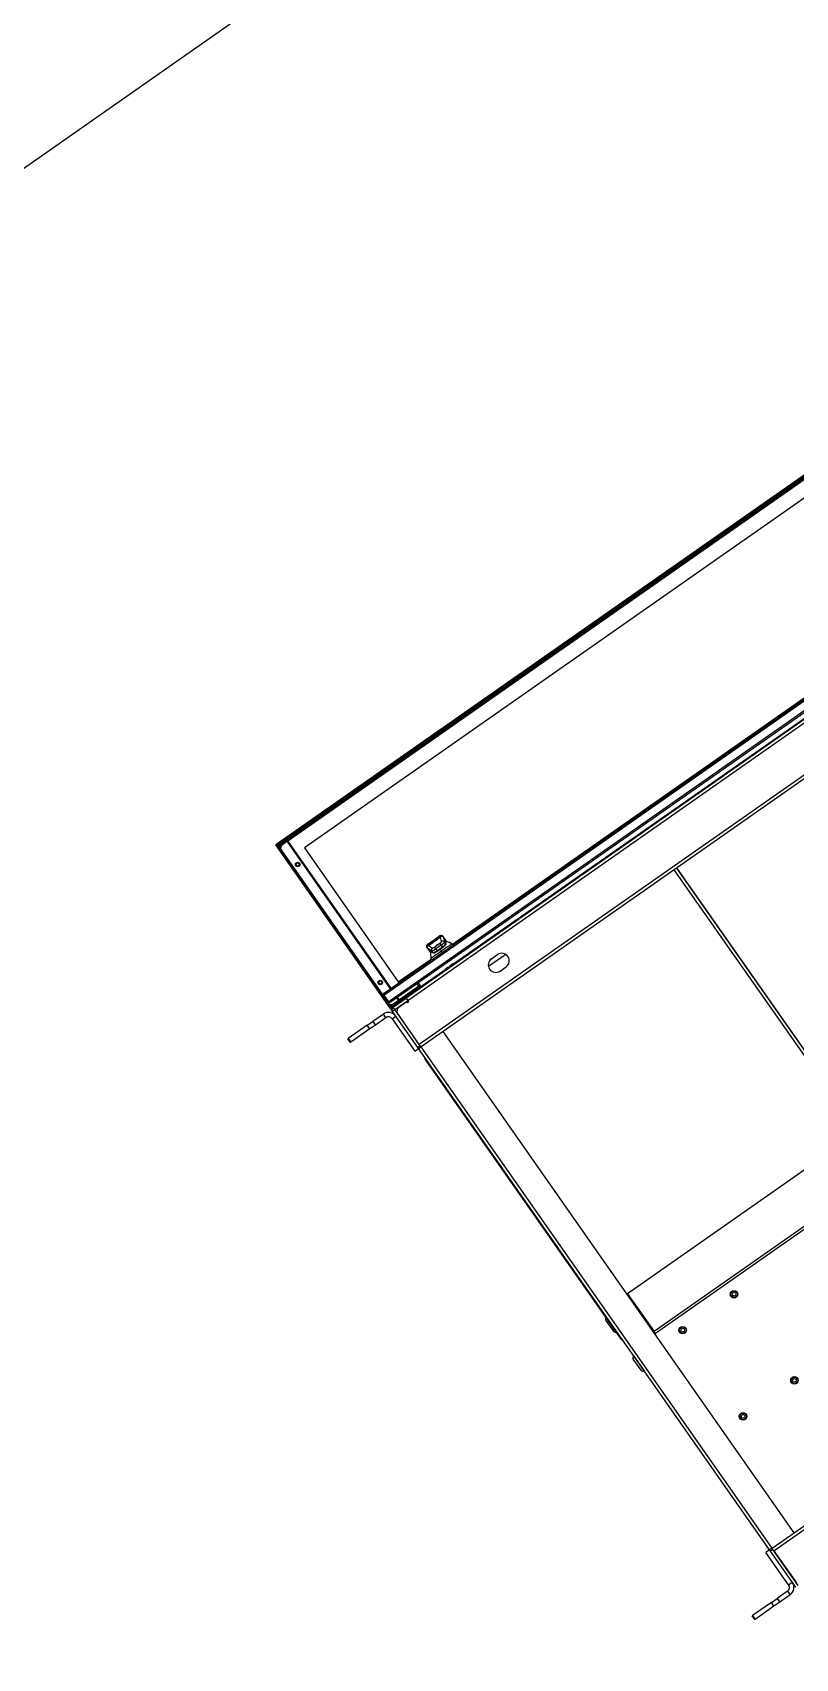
# Model space of a CAD drawing. Header units: millimetres. Extents: x 152904052 to 153933663, y 538271515 to 539240469.
# Drawn here: x 153457335 to 153458357, y 538573354 to 538575533 of the extents above; entities that cross this region are included whole.
import ezdxf

# ---------------------------------------------------------------- set-up
doc = ezdxf.new("R2010")
doc.units = ezdxf.units.MM
doc.layers.add('POWR', color=5, linetype='Continuous')

msp = doc.modelspace()

# ---------------------------------------------------------------- linework, layer by layer
at = {"layer": 'POWR', "color": 7}
for p, q in [((153459596.2, 538575472.4), (153457835, 538574239.3)), ((153459598.5, 538575469.1), (153457837.4, 538574235.9)), ((153459648.3, 538575434.6), (153457852.7, 538574177.3)), ((153458561.6, 538575075.7), (153457660.6, 538574444.8)), ((153458562.6, 538575074.4), (153457661.5, 538574443.5)), ((153458560.7, 538575071.4), (153457664.9, 538574444.2)), ((153457674.9, 538574450.7), (153458551.4, 538575064.4)), ((153457676.7, 538574450.3), (153458551.1, 538575062.6)), ((153458552.4, 538575038.5), (153457698.9, 538574440.8)), ((153457805.3, 538574243.3), (153458701.4, 538574870.9)), ((153457805.8, 538574246.2), (153458698.5, 538574871.4)), ((153458705.4, 538574860.4), (153457813.8, 538574235.9)), ((153458706.6, 538574858.8), (153457814.9, 538574234.3)), ((153457838.4, 538574243.1), (153458688.3, 538574838.2)), ((153458730.3, 538574786.8), (153457884.6, 538574194.6)), ((153458327.8, 538573498.9), (153460123.4, 538574756.2)), ((153457897.1, 538574311.8), (153458414, 538574673.7)), ((153458329.3, 538574613), (153458329.4, 538574612.9)), ((153458330.4, 538574613.7), (153458330.5, 538574613.7)), ((153458331.9, 538574614.8), (153458331.9, 538574614.7)), ((153458336.5, 538574618), (153458336.5, 538574617.9)), ((153458344.2, 538574623.4), (153458344.3, 538574623.3)), ((153458347, 538574625.4), (153458347.1, 538574625.3)), ((153458349.3, 538574627), (153458349.4, 538574626.9)), ((153458350.4, 538574627.7), (153458350.4, 538574627.6)), ((153458351.4, 538574628.5), (153458351.5, 538574628.4)), ((153458352.7, 538574629.3), (153458352.7, 538574629.2)), ((153458354.3, 538574630.4), (153458354.3, 538574630.4)), ((153458356.4, 538574631.9), (153458356.4, 538574631.8)), ((153458304.5, 538574595.6), (153458304.6, 538574595.5)), ((153458305.5, 538574596.3), (153458305.6, 538574596.2)), ((153458307.2, 538574597.5), (153458307.2, 538574597.4)), ((153458310.5, 538574599.8), (153458310.6, 538574599.7)), ((153458313.4, 538574601.8), (153458313.5, 538574601.8)), ((153458327.3, 538574611.6), (153458327.4, 538574611.5)), ((153458270.5, 538574571.8), (153458270.6, 538574571.7)), ((153458271.6, 538574572.5), (153458271.6, 538574572.5)), ((153458272.6, 538574573.3), (153458272.7, 538574573.2)), ((153458282.4, 538574580.1), (153458282.5, 538574580.1)), ((153458283.5, 538574580.9), (153458283.6, 538574580.8)), ((153458284.6, 538574581.7), (153458284.7, 538574581.6)), ((153458287.3, 538574583.5), (153458287.4, 538574583.5)), ((153458289.6, 538574585.1), (153458289.6, 538574585.1)), ((153458294.5, 538574588.6), (153458294.6, 538574588.5)), ((153458295.6, 538574589.4), (153458295.7, 538574589.3)), ((153458296.7, 538574590.1), (153458296.8, 538574590.1)), ((153458236.8, 538574548.2), (153458236.9, 538574548.1)), ((153458238.5, 538574549.4), (153458238.6, 538574549.3)), ((153458239.5, 538574550.1), (153458239.5, 538574550)), ((153458248.1, 538574556.1), (153458248.2, 538574556)), ((153458249.1, 538574556.8), (153458249.1, 538574556.7)), ((153458250.4, 538574557.7), (153458250.5, 538574557.6)), ((153458251.5, 538574558.5), (153458251.5, 538574558.4)), ((153458252.5, 538574559.2), (153458252.6, 538574559.1)), ((153458253.1, 538574559.6), (153458253.1, 538574559.5)), ((153458254.1, 538574560.3), (153458254.2, 538574560.2)), ((153458255.3, 538574561.1), (153458255.4, 538574561.1)), ((153458257, 538574562.3), (153458257.1, 538574562.3)), ((153458207.5, 538574527.7), (153458207.6, 538574527.6)), ((153458210.7, 538574529.9), (153458210.7, 538574529.8)), ((153458213.6, 538574531.9), (153458213.7, 538574531.8)), ((153458214.7, 538574532.7), (153458214.7, 538574532.6)), ((153458215.7, 538574533.4), (153458215.8, 538574533.3)), ((153458216.9, 538574534.3), (153458217, 538574534.2)), ((153458218.6, 538574535.4), (153458218.7, 538574535.4)), ((153458221.8, 538574537.7), (153458221.9, 538574537.6)), ((153458227.4, 538574541.6), (153458227.5, 538574541.5)), ((153458230.6, 538574543.8), (153458230.6, 538574543.7)), ((153458232.3, 538574545), (153458232.3, 538574544.9)), ((153458234.5, 538574546.6), (153458234.6, 538574546.5)), ((153458173.8, 538574504.1), (153458173.9, 538574504)), ((153458174.9, 538574504.8), (153458174.9, 538574504.7)), ((153458175.9, 538574505.6), (153458176, 538574505.5)), ((153458178.8, 538574507.5), (153458178.8, 538574507.5)), ((153458179.7, 538574508.2), (153458179.8, 538574508.1)), ((153458187.6, 538574513.7), (153458187.7, 538574513.7)), ((153458190.9, 538574516), (153458191, 538574515.9)), ((153458195.8, 538574519.5), (153458195.9, 538574519.4)), ((153458200.8, 538574522.9), (153458200.8, 538574522.9)), ((153458201.9, 538574523.7), (153458202, 538574523.7)), ((153458147.9, 538574485.9), (153458147.9, 538574485.8)), ((153458151, 538574488.1), (153458151.1, 538574488)), ((153458152.7, 538574489.3), (153458152.8, 538574489.2)), ((153458153.9, 538574490.1), (153458154, 538574490.1)), ((153458155, 538574490.9), (153458155.1, 538574490.8)), ((153458162.1, 538574495.9), (153458162.2, 538574495.8)), ((153458167.7, 538574499.8), (153458167.8, 538574499.7)), ((153458169.9, 538574501.3), (153458169.9, 538574501.2)), ((153458113, 538574461.4), (153458113, 538574461.4)), ((153458114.2, 538574462.3), (153458114.2, 538574462.2)), ((153458115.2, 538574463), (153458115.3, 538574463)), ((153458116.3, 538574463.8), (153458116.3, 538574463.7)), ((153458122.4, 538574468), (153458122.4, 538574468)), ((153458129.1, 538574472.7), (153458129.1, 538574472.6)), ((153458130.2, 538574473.5), (153458130.2, 538574473.4)), ((153458131.1, 538574474.2), (153458131.2, 538574474.1)), ((153458132.8, 538574475.4), (153458132.9, 538574475.3)), ((153458135.1, 538574477), (153458135.2, 538574476.9)), ((153458137.4, 538574478.6), (153458137.4, 538574478.5)), ((153458139.1, 538574479.7), (153458139.1, 538574479.7)), ((153458140.1, 538574480.4), (153458140.1, 538574480.3)), ((153458141.2, 538574481.2), (153458141.2, 538574481.1)), ((153458142.3, 538574482), (153458142.3, 538574481.9)), ((153457661.5, 538574443.5), (153457660.6, 538574444.8)), ((153457661.5, 538574443.4), (153457664.5, 538574445.5)), ((153457661.5, 538574443.4), (153457661.5, 538574443.5)), ((153457661.5, 538574443.4), (153457661.6, 538574443.4)), ((153457662.9, 538574444.3), (153457661.6, 538574443.4)), ((153457813.8, 538574225.9), (153457661.6, 538574443.4)), ((153457815.1, 538574226.8), (153457662.9, 538574444.3)), ((153457664.9, 538574444.2), (153457666.4, 538574442.1)), ((153457666.9, 538574445), (153457666.1, 538574440.9)), ((153457666.1, 538574440.9), (153457666.9, 538574439.8)), ((153457674.8, 538574450.6), (153457666.9, 538574445)), ((153457667.6, 538574444), (153457666.9, 538574439.8)), ((153457812.8, 538574231.4), (153457666.9, 538574439.8)), ((153457667.6, 538574444), (153457675.5, 538574449.6)), ((153457674.8, 538574450.6), (153457674.9, 538574450.7)), ((153457674.9, 538574450.7), (153457675.6, 538574449.7)), ((153457675.6, 538574449.6), (153457675.5, 538574449.6)), ((153457675.5, 538574449.6), (153457813.9, 538574252)), ((153457676.7, 538574450.3), (153457675.6, 538574449.6)), ((153457675.6, 538574449.7), (153457676.7, 538574450.3)), ((153457675.6, 538574449.6), (153457676.6, 538574450.3)), ((153457814, 538574252), (153457675.6, 538574449.6)), ((153457815, 538574252.8), (153457676.7, 538574450.3)), ((153457698.9, 538574440.8), (153457824.7, 538574261.1)), ((153458088.4, 538574444.2), (153458088.4, 538574444.2)), ((153458093.3, 538574447.6), (153458093.3, 538574447.6)), ((153458094.5, 538574448.5), (153458094.5, 538574448.4)), ((153458097.8, 538574450.8), (153458097.9, 538574450.7)), ((153458099.5, 538574452), (153458099.6, 538574451.9)), ((153458108.1, 538574458), (153458108.1, 538574457.9)), ((153458050.6, 538574417.8), (153458050.7, 538574417.7)), ((153458051.6, 538574418.5), (153458051.7, 538574418.4)), ((153458053.3, 538574419.7), (153458053.4, 538574419.6)), ((153458054.5, 538574420.5), (153458054.6, 538574420.4)), ((153458055.6, 538574421.3), (153458055.6, 538574421.2)), ((153458056.6, 538574422), (153458056.7, 538574421.9)), ((153458059.5, 538574424), (153458059.6, 538574423.9)), ((153458060.5, 538574424.7), (153458060.6, 538574424.6)), ((153458062.7, 538574426.3), (153458062.8, 538574426.2)), ((153458063.8, 538574427), (153458063.8, 538574426.9)), ((153458070.4, 538574431.7), (153458070.5, 538574431.6)), ((153458071.4, 538574432.3), (153458071.5, 538574432.3)), ((153458074.4, 538574434.4), (153458074.5, 538574434.4)), ((153458076.5, 538574435.9), (153458076.6, 538574435.8)), ((153458079.3, 538574437.9), (153458079.4, 538574437.8)), ((153458976.3, 538574434.6), (153458131.8, 538573843.3)), ((153458022.3, 538574398), (153458022.4, 538574397.9)), ((153458028.5, 538574402.3), (153458028.6, 538574402.2)), ((153458031.9, 538574404.7), (153458032, 538574404.6)), ((153458034.6, 538574406.6), (153458034.7, 538574406.5)), ((153458035.7, 538574407.3), (153458035.7, 538574407.2)), ((153458036.9, 538574408.2), (153458036.9, 538574408.1)), ((153458041.8, 538574411.6), (153458041.9, 538574411.5)), ((153458048.4, 538574416.2), (153458048.5, 538574416.2)), ((153458194, 538574411.3), (153458440.4, 538574059.4)), ((153458197.3, 538574413.6), (153458443.7, 538574061.7)), ((153458444.1, 538574062), (153458197.7, 538574413.9)), ((153457988.8, 538574374.5), (153457988.8, 538574374.4)), ((153457993.4, 538574377.7), (153457993.4, 538574377.6)), ((153457995.9, 538574379.5), (153457996, 538574379.4)), ((153458003.1, 538574384.5), (153458003.1, 538574384.4)), ((153458009.2, 538574388.7), (153458009.2, 538574388.7)), ((153458010.3, 538574389.5), (153458010.3, 538574389.4)), ((153458011.4, 538574390.3), (153458011.4, 538574390.2)), ((153458014, 538574392.2), (153458014.1, 538574392.1)), ((153458016.3, 538574393.7), (153458016.4, 538574393.7)), ((153459011.9, 538574383.9), (153458167.3, 538573792.6)), ((153459013.6, 538574381.4), (153458169.1, 538573790)), ((153457956.1, 538574351.6), (153457956.2, 538574351.5)), ((153457969.2, 538574360.8), (153457969.3, 538574360.7)), ((153457971.3, 538574362.3), (153457971.4, 538574362.2)), ((153457972.4, 538574363), (153457972.5, 538574362.9)), ((153457974.1, 538574364.2), (153457974.2, 538574364.1)), ((153457976.4, 538574365.8), (153457976.4, 538574365.7)), ((153457978.6, 538574367.4), (153457978.7, 538574367.3)), ((153457929.3, 538574332.8), (153457929.4, 538574332.7)), ((153457931.5, 538574334.3), (153457931.5, 538574334.2)), ((153457934.2, 538574336.2), (153457934.2, 538574336.1)), ((153457936.4, 538574337.8), (153457936.5, 538574337.7)), ((153457949, 538574346.6), (153457949.1, 538574346.5)), ((153457953.6, 538574349.8), (153457953.7, 538574349.8)), ((153457862.7, 538574309.6), (153457862.8, 538574309.7)), ((153457862.8, 538574309.7), (153457862.8, 538574309.6)), ((153457865.3, 538574312.2), (153457863.8, 538574311.2)), ((153457863.8, 538574311.2), (153457863.9, 538574311.1)), ((153457864, 538574311), (153457864, 538574311)), ((153457864.1, 538574310.8), (153457864.2, 538574310.7)), ((153457864.3, 538574310.5), (153457864.4, 538574310.4)), ((153457864.7, 538574310.1), (153457870.4, 538574306.5)), ((153457873.2, 538574307.7), (153457880.5, 538574312.8)), ((153457882.2, 538574310.4), (153457874.9, 538574305.3)), ((153457880.4, 538574322.8), (153457878.9, 538574321.8)), ((153457880.4, 538574322.7), (153457880.4, 538574322.8)), ((153457880.5, 538574322.6), (153457880.5, 538574322.6)), ((153457882.2, 538574310.4), (153457880.5, 538574312.8)), ((153457880.7, 538574322.3), (153457880.7, 538574322.4)), ((153457881, 538574322), (153457880.9, 538574322.1)), ((153457882.6, 538574315.1), (153457881.2, 538574321.6)), ((153457883.9, 538574307.9), (153457882.2, 538574310.4)), ((153457884.6, 538574322.1), (153457885.2, 538574321.2)), ((153457888.8, 538574316.1), (153457885.2, 538574321.2)), ((153457885.2, 538574321.2), (153457886.7, 538574314.4)), ((153457888.8, 538574316.1), (153457885.2, 538574321.2)), ((153457885.2, 538574321.2), (153457885.2, 538574321.2)), ((153457886.7, 538574314.4), (153457888.3, 538574312.1)), ((153457887.9, 538574315.5), (153457888.8, 538574316.1)), ((153457888.3, 538574312.1), (153457887.9, 538574315.4)), ((153457888.4, 538574311.9), (153457887.9, 538574315.2)), ((153457887.9, 538574315.2), (153457887.9, 538574315.2)), ((153457888.6, 538574315.5), (153457888, 538574315)), ((153457888.8, 538574316.1), (153457888.8, 538574316.1)), ((153457889.5, 538574315.3), (153457892.9, 538574313.9)), ((153457894.2, 538574308.2), (153457894.3, 538574308.2)), ((153457896.5, 538574309.8), (153457896.6, 538574309.8)), ((153457897.9, 538574310.7), (153457896.8, 538574312.3)), ((153457898.8, 538574311.4), (153457898.8, 538574311.3)), ((153457909.2, 538574318.8), (153457909.3, 538574318.7)), ((153457912.1, 538574320.8), (153457912.2, 538574320.7)), ((153457913.1, 538574321.5), (153457913.2, 538574321.4)), ((153457914.8, 538574322.7), (153457914.9, 538574322.6)), ((153457916.4, 538574323.8), (153457916.4, 538574323.7)), ((153457917.4, 538574324.5), (153457917.5, 538574324.4)), ((153457921, 538574327), (153457921.1, 538574327)), ((153457922, 538574327.7), (153457922.1, 538574327.6)), ((153457923.5, 538574328.7), (153457923.5, 538574328.6)), ((153457824.7, 538574261.1), (153457868.5, 538574291.7)), ((153457863.5, 538574306.5), (153457863.1, 538574307)), ((153457863.7, 538574306.1), (153457867.2, 538574301.1)), ((153457869.6, 538574302.4), (153457863.7, 538574306.1)), ((153457863.7, 538574306.1), (153457867.2, 538574301.1)), ((153457863.7, 538574306.1), (153457863.7, 538574306.1)), ((153457863.9, 538574287), (153457863.9, 538574286.9)), ((153457867.2, 538574301.1), (153457868.1, 538574301.7)), ((153457867.2, 538574301.1), (153457867.2, 538574301.1)), ((153457867.8, 538574300.1), (153457868.1, 538574292.3)), ((153457868.6, 538574301.4), (153457867.9, 538574300.9)), ((153457869.2, 538574290.6), (153457868.1, 538574292.3)), ((153457868.3, 538574301.7), (153457871.2, 538574300.2)), ((153457868.4, 538574301.5), (153457868.5, 538574301.5)), ((153457868.5, 538574301.5), (153457871.4, 538574300)), ((153457869.5, 538574290.9), (153457869.5, 538574290.8)), ((153457871.2, 538574300.2), (153457869.6, 538574302.4)), ((153457871.3, 538574292.2), (153457871.3, 538574292.1)), ((153457874.9, 538574305.3), (153457873.2, 538574307.7)), ((153457874.9, 538574305.3), (153457876.6, 538574302.8)), ((153457875.5, 538574295.2), (153457875.6, 538574295.2)), ((153457875.6, 538574295.2), (153457875.6, 538574295.1)), ((153457876.6, 538574302.8), (153457883.9, 538574307.9)), ((153457876.6, 538574302.8), (153457876.9, 538574302.4)), ((153457876.6, 538574295.9), (153457876.7, 538574295.8)), ((153457876.9, 538574302.4), (153457884.2, 538574307.5)), ((153457878.9, 538574297.5), (153457878.9, 538574297.4)), ((153457880.6, 538574304.9), (153457882.4, 538574302.3)), ((153457883.6, 538574300.7), (153457882.4, 538574302.3)), ((153457883.9, 538574307.9), (153457884.2, 538574307.5)), ((153457891.6, 538574306.4), (153457891.6, 538574306.3)), ((153457968.7, 538574298), (153457945.4, 538574281.7)), ((153457949.5, 538574291.9), (153457957.7, 538574297.7)), ((153457831.9, 538574264.6), (153457832, 538574264.5)), ((153457832.9, 538574265.3), (153457832.9, 538574265.2)), ((153457835.8, 538574267.3), (153457835.8, 538574267.2)), ((153457836.8, 538574268.1), (153457836.9, 538574268)), ((153457840.8, 538574270.8), (153457840.9, 538574270.8)), ((153457844, 538574273.1), (153457844, 538574273)), ((153457849.6, 538574277), (153457849.6, 538574276.9)), ((153457854.5, 538574280.4), (153457854.5, 538574280.3)), ((153457856.7, 538574282), (153457856.8, 538574281.9)), ((153457891.4, 538574280.6), (153457887.3, 538574277.7)), ((153457887.5, 538574277.5), (153457887.3, 538574277.7)), ((153457891.6, 538574280.3), (153457891.4, 538574280.6)), ((153457897.9, 538574285.2), (153457893.8, 538574282.3)), ((153457893.8, 538574282.3), (153457894, 538574282.1)), ((153457897.9, 538574285.2), (153457898.1, 538574284.9)), ((153457961, 538574275.6), (153457969.1, 538574281.3)), ((153457805.3, 538574243.3), (153457811.6, 538574234.4)), ((153457809.8, 538574249.1), (153457809.9, 538574249)), ((153457810.9, 538574249.9), (153457811, 538574249.8)), ((153457813, 538574251.3), (153457813, 538574251.3)), ((153457814.7, 538574252.5), (153457814.7, 538574252.5)), ((153457817, 538574254.1), (153457817, 538574254)), ((153457838.4, 538574243.1), (153457817.9, 538574228.8)), ((153457820.9, 538574256.9), (153457821, 538574256.8)), ((153457823, 538574258.4), (153457823, 538574258.3)), ((153457824.1, 538574259.1), (153457824.2, 538574259)), ((153457852.7, 538574254.1), (153457825.7, 538574235.2)), ((153457852, 538574255.2), (153457826.1, 538574237)), ((153457829.7, 538574263.1), (153457829.8, 538574263)), ((153457839.1, 538574242.1), (153457838.4, 538574243.1)), ((153457849.6, 538574258.5), (153457853.2, 538574253.4)), ((153457851.2, 538574259.7), (153457854.8, 538574254.6)), ((153457811.6, 538574234.4), (153457813.8, 538574235.9)), ((153457812.8, 538574231.4), (153457813.5, 538574230.3)), ((153457812.8, 538574231.4), (153457817, 538574230.6)), ((153457814.4, 538574233.9), (153457813.2, 538574235.5)), ((153457813.5, 538574230.3), (153457817.7, 538574229.6)), ((153457813.7, 538574235.9), (153457814.9, 538574234.2)), ((153457813.8, 538574235.9), (153457814.9, 538574234.3)), ((153457813.8, 538574225.9), (153457817.9, 538574228.8)), ((153457814.5, 538574224.9), (153457813.8, 538574225.9)), ((153457814.9, 538574234.2), (153457814.4, 538574233.9)), ((153457817.9, 538574227.3), (153457814.5, 538574224.9)), ((153457815.7, 538574223.2), (153457814.5, 538574224.9)), ((153457814.8, 538574230.1), (153457816.5, 538574227.7)), ((153457814.9, 538574234.3), (153457814.9, 538574234.2)), ((153457816.2, 538574223.5), (153457815.7, 538574223.2)), ((153457816.9, 538574221.6), (153457815.7, 538574223.2)), ((153457815.9, 538574225.8), (153457815.8, 538574225.8)), ((153457816.5, 538574225.7), (153457816.2, 538574226.1)), ((153457820.2, 538574223.9), (153457816.9, 538574221.6)), ((153457850.7, 538574173.3), (153457816.9, 538574221.6)), ((153457824.9, 538574236.2), (153457817, 538574230.6)), ((153457817.7, 538574229.6), (153457825.7, 538574235.2)), ((153457817.9, 538574227.3), (153457835, 538574239.3)), ((153457817.9, 538574228.8), (153457818.6, 538574227.8)), ((153457820.2, 538574224), (153457817.9, 538574227.3)), ((153457820.2, 538574224), (153457837.3, 538574236)), ((153457853.9, 538574175.6), (153457820.2, 538574223.9)), ((153457822.5, 538574239.6), (153457824.9, 538574236.2)), ((153457823.5, 538574226.1), (153457822.5, 538574220.5)), ((153457825, 538574236.3), (153457822.6, 538574239.7)), ((153457823.5, 538574226.1), (153457835.8, 538574234.7)), ((153457826.1, 538574237), (153457823.7, 538574240.4)), ((153457824.9, 538574236.2), (153457825, 538574236.3)), ((153457825, 538574236.3), (153457826.1, 538574237)), ((153457825, 538574236.3), (153457825.8, 538574236.8)), ((153457826.1, 538574237), (153457825.1, 538574236.2)), ((153457825.7, 538574235.2), (153457825.1, 538574236.2)), ((153457825.7, 538574235.2), (153457825.7, 538574235.2)), ((153457835, 538574239.3), (153457837.3, 538574236)), ((153457836.9, 538574233.1), (153457835.8, 538574234.7)), ((153457838.5, 538574234.3), (153457836.9, 538574233.1)), ((153457837.4, 538574235.9), (153457837.3, 538574236)), ((153457837.4, 538574235.9), (153457838.5, 538574234.3)), ((153457783, 538574202.9), (153457757.7, 538574185.1)), ((153457783, 538574202.9), (153457790.7, 538574208.2)), ((153457786.5, 538574198), (153457783, 538574202.9)), ((153457794.1, 538574203.3), (153457786.5, 538574198)), ((153457804.7, 538574218), (153457790.7, 538574208.2)), ((153457790.7, 538574208.2), (153457794.1, 538574203.3)), ((153457808.1, 538574213.1), (153457794.1, 538574203.3)), ((153457808.1, 538574213.1), (153457804.7, 538574218)), ((153457816.5, 538574211.6), (153457821.4, 538574215.1)), ((153457816.5, 538574211.6), (153457846.9, 538574168.2)), ((153457852.7, 538574177.3), (153457822.5, 538574220.5)), ((153457757.2, 538574184.8), (153457757.7, 538574185.1)), ((153457760.6, 538574179.9), (153457757.2, 538574184.8)), ((153457757.7, 538574185.1), (153457761.2, 538574180.2)), ((153457761.2, 538574180.2), (153457760.6, 538574179.9)), ((153457786.5, 538574198), (153457761.2, 538574180.2)), ((153457884.6, 538574194.6), (153457855.2, 538574174)), ((153458354.9, 538573522.9), (153457884.6, 538574194.6)), ((153457846.9, 538574168.2), (153457851.8, 538574171.7)), ((153457853.9, 538574175.6), (153457850.7, 538574173.3)), ((153457851.8, 538574171.7), (153457850.7, 538574173.3)), ((153457851.8, 538574171.7), (153457855.2, 538574174)), ((153458322.1, 538573500), (153457851.8, 538574171.7)), ((153457855.1, 538574174), (153457853.9, 538574175.6)), ((153458325.5, 538573502.3), (153457855.2, 538574174)), ((153457860.2, 538574158.4), (153457860.8, 538574158.8)), ((153457863.1, 538574154.3), (153457860.2, 538574158.4)), ((153457863.7, 538574154.7), (153457863.1, 538574154.3)), ((153458121.6, 538573785.2), (153457863.1, 538574154.3)), ((153458354.9, 538573522.9), (153459200.7, 538574115.1)), ((153458131, 538573842.7), (153458131.8, 538573843.3)), ((153458131.8, 538573843.3), (153458167.3, 538573792.6)), ((153458112.9, 538573793.4), (153458102.8, 538573807.9)), ((153458113.2, 538573793.1), (153458112.9, 538573793.4)), ((153458121.6, 538573785.2), (153458122.1, 538573785.6)), ((153458124.4, 538573781.1), (153458121.6, 538573785.2)), ((153458167.3, 538573792.6), (153458166.5, 538573792)), ((153458167.4, 538573792.5), (153458166.5, 538573791.9)), ((153458169.1, 538573790), (153458167.3, 538573792.6)), ((153458169.1, 538573790), (153458168.3, 538573789.5)), ((153458125, 538573781.5), (153458124.4, 538573781.1)), ((153458149.9, 538573740.7), (153458139.5, 538573755.4)), ((153458140.3, 538573759.6), (153458140.3, 538573759.6)), ((153458140.3, 538573759.6), (153458154, 538573740)), ((153458154, 538573740), (153458154.1, 538573740)), ((153458154.1, 538573740), (153458154.1, 538573740)), ((153458325.5, 538573502.3), (153458322.1, 538573500)), ((153458325.4, 538573502.3), (153458326.6, 538573500.6)), ((153458325.5, 538573502.3), (153458354.9, 538573522.9)), ((153458322.1, 538573500), (153458317.2, 538573496.5)), ((153458347.6, 538573453.1), (153458317.2, 538573496.5)), ((153458323.3, 538573498.3), (153458322.1, 538573500)), ((153458326.6, 538573500.6), (153458323.3, 538573498.3)), ((153458357.1, 538573450.1), (153458323.3, 538573498.3)), ((153458360.3, 538573452.4), (153458326.6, 538573500.6)), ((153458327.8, 538573498.9), (153458358, 538573455.7)), ((153458346.2, 538573444.8), (153458332.2, 538573435)), ((153458349.6, 538573439.8), (153458335.6, 538573430)), ((153458346.2, 538573444.8), (153458349.6, 538573439.8)), ((153458347.6, 538573453.1), (153458352.5, 538573456.6)), ((153458324.5, 538573429.6), (153458299.2, 538573411.9)), ((153458327.9, 538573424.7), (153458302.6, 538573406.9)), ((153458324.5, 538573429.6), (153458332.2, 538573435)), ((153458327.9, 538573424.7), (153458324.5, 538573429.6)), ((153458335.6, 538573430), (153458327.9, 538573424.7)), ((153458332.2, 538573435), (153458335.6, 538573430)), ((153458298.6, 538573411.5), (153458299.2, 538573411.9)), ((153458302.1, 538573406.6), (153458298.6, 538573411.5)), ((153458299.2, 538573411.9), (153458302.6, 538573406.9)), ((153458302.6, 538573406.9), (153458302.1, 538573406.6))]:
    msp.add_line(p, q, dxfattribs=at)
msp.add_lwpolyline([(153469780.4, 538584074.6), (153471663.2, 538581385.6), (153446937.2, 538564042.2), (153445040.3, 538566751.3), (153469780.4, 538584074.6)], dxfattribs=at)
at = {"layer": 'POWR', "color": 7, "flags": 128}
msp.add_lwpolyline([(153457862.9, 538574309.5), (153457862.9, 538574309.5), (153457862.8, 538574309.6), (153457862.8, 538574309.6), (153457862.8, 538574309.6), (153457862.8, 538574309.6), (153457862.8, 538574309.7), (153457862.8, 538574309.7), (153457862.8, 538574309.7)], dxfattribs=at)
at = {"layer": 'POWR', "color": 7}
for centre, radius in [((153457689.8, 538574418.4), 3), ((153457689.8, 538574418.4), 2.1), ((153457800.5, 538574260.3), 3), ((153457800.5, 538574260.3), 2.1), ((153458274.5, 538573842.6), 5.06), ((153458274.5, 538573842.6), 4.44), ((153458274.5, 538573842.6), 2.5), ((153458205.7, 538573794.4), 5.06), ((153458205.7, 538573794.4), 4.44), ((153458205.7, 538573794.4), 2.5), ((153458355.4, 538573727.1), 5.06), ((153458355.4, 538573727.1), 4.44), ((153458355.4, 538573727.1), 2.5), ((153458286.6, 538573678.9), 5.06), ((153458286.6, 538573678.9), 4.44), ((153458286.6, 538573678.9), 2.5)]:
    msp.add_circle(centre, radius, dxfattribs=at)
for centre, radius, start, end in [((153457865.6, 538574308.8), 3, 125.006, 215.006), ((153457863, 538574308.6), 0.299, 146.6018, 180.0899), ((153457863, 538574309.5), 0.22, 189.7495, 254.3956), ((153457863.1, 538574309.1), 0.238, 200.7207, 258.6241), ((153457863.2, 538574308.2), 0.3, 124.8241, 181.6887), ((153457863.2, 538574308.1), 0.3, 124.8029, 182.1507), ((153457863.3, 538574308.7), 0.264, 210.7099, 261.8699), ((153457864.2, 538574310.9), 0.203, 150.0075, 206.7237), ((153457864.5, 538574310.6), 0.332, 164.0895, 222.005), ((153457864.8, 538574310.3), 0.368, 169.6849, 220.548), ((153457882.1, 538574320.4), 3, 35.006, 125.006), ((153457880.6, 538574322.4), 0.203, 43.2884, 100.0046), ((153457880.7, 538574322), 0.332, 28.0071, 85.9225), ((153457880.9, 538574321.6), 0.368, 29.4641, 80.3272), ((153457882.1, 538574323.2), 0.148, 13.728, 72.7136), ((153457882.3, 538574323), 0.22, 355.6165, 60.2626), ((153457884.3, 538574312.5), 3.04, 37.4002, 124.0247), ((153457882.6, 538574322.7), 0.238, 351.3879, 49.2914), ((153457883.2, 538574322.7), 0.299, 69.9271, 106.4672), ((153457882.9, 538574322.4), 0.264, 348.1422, 39.3022), ((153457883.4, 538574322.4), 0.3, 68.3233, 125.188), ((153457883.5, 538574322.3), 0.3, 67.8614, 125.2092), ((153457883.7, 538574322), 0.3, 66.8245, 125.2633), ((153457887.5, 538574315.2), 0.501, 341.8477, 35.0567), ((153457887.5, 538574315.1), 0.478, 8.5453, 36.2541), ((153457887.9, 538574311.8), 0.478, 7.3089, 36.2557), ((153457888.4, 538574315.9), 0.5, 305.006, 35.006), ((153457888.4, 538574315.9), 0.499, 305.1638, 35.163), ((153457867.6, 538574301.3), 0.5, 215.006, 305.006), ((153457867.6, 538574301.3), 0.499, 214.8491, 304.8482), ((153457868.5, 538574302), 0.501, 214.9553, 268.1643), ((153457868.7, 538574301.9), 0.478, 213.7579, 241.4668), ((153457872.2, 538574304.1), 3.04, 125.9874, 212.6118), ((153457871.6, 538574300.4), 0.478, 213.7564, 242.7031), ((153457955.2, 538574283.8), 10, 125, 305), ((153457963.4, 538574289.5), 10, 305, 125), ((153457807, 538574244.5), 2.1, 125.006, 215.006), ((153457813.2, 538574235.5), 2, 215.006, 305.006), ((153457817.5, 538574224.4), 2.1, 125, 215), ((153457820.2, 538574223.9), 4.1, 125, 215), ((153457820.2, 538574223.9), 0.1, 125, 215), ((153457811.6, 538574208.2), 12, 35, 125), ((153457811.6, 538574208.2), 6, 35, 125), ((153458105.3, 538573809.6), 3, 137.709, 215), ((153458115.6, 538573794.8), 3, 215, 292.291), ((153458142, 538573757.2), 3, 125, 215), ((153458152.3, 538573742.4), 3, 215, 305), ((153458342.7, 538573449.7), 6, 305, 35), ((153458342.7, 538573449.7), 12, 305, 35)]:
    msp.add_arc(centre, radius, start, end, dxfattribs=at)
for centre, major_axis, ratio, start_param, end_param in [((153457869.6, 538574320.7), (20.9, 14.6), 0.249328, 4.306744, 5.118034), ((153457880.1, 538574313.4), (2.46, 1.72), 0.249328, 4.712389, 6.178466), ((153457881.8, 538574311), (4.91, 3.44), 0.124664, 4.712389, 6.178466), ((153457883.3, 538574308.8), (4.91, 3.44), 0.183333, 4.712389, 6.178466), ((153457891, 538574311), (-3.16, 4.51), 0.105104, 0, 0.197396), ((153457871.3, 538574297.2), (-3.16, 4.51), 0.105104, 6.08579, 6.283185), ((153457874.4, 538574305.9), (4.91, 3.44), 0.124664, 3.246312, 4.712389), ((153457872.8, 538574308.3), (2.46, 1.72), 0.249328, 3.246312, 4.712389), ((153457876, 538574303.7), (4.91, 3.44), 0.183333, 3.246312, 4.712389)]:
    msp.add_ellipse(centre, major_axis=major_axis, ratio=ratio, start_param=start_param, end_param=end_param, dxfattribs=at)
msp.add_ellipse((153457876.6, 538574310.6), major_axis=(1.02, 0.72), ratio=0.249328, dxfattribs=at)
for points, knots in [([(153457664, 538574442.7), (153457663.9, 538574442.8), (153457663.9, 538574442.9), (153457664.1, 538574443.2), (153457664.4, 538574443.6), (153457664.7, 538574443.9), (153457664.9, 538574444.1), (153457664.9, 538574444.2)], [0, 0, 0, 0, 0.26101, 0.482061, 0.703095, 0.924129, 1, 1, 1, 1]), ([(153457664.9, 538574444.2), (153457664.8, 538574444.4), (153457664.7, 538574444.7), (153457664.5, 538574445.2), (153457664.5, 538574445.4), (153457664.5, 538574445.5)], [0, 0, 0, 0, 0.407958, 0.75346, 1, 1, 1, 1]), ([(153457674.9, 538574450.7), (153457675, 538574450.7), (153457675.2, 538574450.8), (153457675.6, 538574450.7), (153457676.1, 538574450.6), (153457676.5, 538574450.4), (153457676.7, 538574450.3)], [0, 0, 0, 0, 0.237155, 0.492001, 0.746893, 1, 1, 1, 1]), ([(153457862.8, 538574309.6), (153457862.8, 538574309.4), (153457862.7, 538574309), (153457862.6, 538574308.7), (153457862.6, 538574308.7), (153457862.6, 538574308.7)], [0, 0, 0, 0, 0.558035, 0.778748, 1, 1, 1, 1]), ([(153457862.8, 538574309.7), (153457862.8, 538574309.5), (153457862.7, 538574309.4), (153457862.7, 538574309.2), (153457862.7, 538574309.2)], [0, 0, 0, 0, 0.764662, 1, 1, 1, 1]), ([(153457862.7, 538574308.6), (153457862.7, 538574308.6), (153457862.7, 538574308.6), (153457862.7, 538574308.6), (153457862.7, 538574308.8), (153457862.7, 538574308.9), (153457862.7, 538574309.2), (153457862.8, 538574309.3), (153457862.8, 538574309.4)], [0, 0, 0, 0, 0.124886, 0.250388, 0.375677, 0.500865, 0.750601, 1, 1, 1, 1]), ([(153457862.7, 538574308.5), (153457862.7, 538574308.5), (153457862.7, 538574308.5), (153457862.7, 538574308.5), (153457862.7, 538574308.6)], [0, 0, 0, 0, 0.56, 1, 1, 1, 1]), ([(153457862.8, 538574309.7), (153457862.9, 538574310), (153457863.2, 538574310.6), (153457863.7, 538574311), (153457863.9, 538574311.1)], [0, 0, 0, 0, 0.558034, 1, 1, 1, 1]), ([(153457864, 538574311), (153457863.7, 538574310.8), (153457863.2, 538574310.4), (153457862.9, 538574309.9), (153457862.8, 538574309.6)], [0, 0, 0, 0, 0.558153, 1, 1, 1, 1]), ([(153457862.8, 538574309.4), (153457863, 538574309.8), (153457863.2, 538574310.4), (153457863.8, 538574310.8), (153457864, 538574311)], [0, 0, 0, 0, 0.560632, 1, 1, 1, 1]), ([(153457862.9, 538574309.4), (153457862.9, 538574309.2), (153457862.8, 538574309), (153457862.8, 538574308.7), (153457862.8, 538574308.6), (153457862.8, 538574308.5)], [0, 0, 0, 0, 0.36017, 0.71825, 1, 1, 1, 1]), ([(153457862.9, 538574309.1), (153457862.9, 538574309.1), (153457862.8, 538574309), (153457862.8, 538574309), (153457862.8, 538574308.9), (153457862.8, 538574308.8), (153457862.8, 538574308.8), (153457862.8, 538574308.8), (153457862.8, 538574308.8), (153457862.8, 538574308.8)], [0, 0, 0, 0, 0.1711961, 0.419391, 0.5435843, 0.6061842, 0.6688961, 0.8347433, 1, 1, 1, 1]), ([(153457862.9, 538574308.2), (153457862.9, 538574308.2), (153457862.9, 538574308.2), (153457862.9, 538574308.3), (153457862.8, 538574308.4), (153457862.8, 538574308.6), (153457862.9, 538574308.8), (153457862.9, 538574309), (153457862.9, 538574309)], [0, 0, 0, 0, 0.125651, 0.251071, 0.376235, 0.501213, 0.75047, 1, 1, 1, 1]), ([(153457864.1, 538574310.8), (153457863.8, 538574310.6), (153457863.3, 538574310.2), (153457863.1, 538574309.6), (153457862.9, 538574309.4)], [0, 0, 0, 0, 0.560851, 1, 1, 1, 1]), ([(153457862.9, 538574309), (153457863.1, 538574309.4), (153457863.3, 538574310.1), (153457863.9, 538574310.5), (153457864.2, 538574310.7)], [0, 0, 0, 0, 0.559946, 1, 1, 1, 1]), ([(153457863.1, 538574309), (153457863.1, 538574308.8), (153457863, 538574308.6), (153457863, 538574308.3), (153457863, 538574308.1), (153457862.9, 538574308.1), (153457862.9, 538574308.1)], [0, 0, 0, 0, 0.280806, 0.560908, 0.780709, 1, 1, 1, 1]), ([(153457862.9, 538574308.1), (153457862.9, 538574308.1), (153457862.9, 538574308.2), (153457862.9, 538574308.2), (153457862.9, 538574308.2)], [0, 0, 0, 0, 0.56, 1, 1, 1, 1]), ([(153457863.1, 538574308.9), (153457863.1, 538574308.8), (153457863, 538574308.7), (153457863, 538574308.6), (153457862.9, 538574308.5), (153457863, 538574308.5), (153457863, 538574308.5), (153457863, 538574308.5), (153457863, 538574308.5)], [0, 0, 0, 0, 0.3746593, 0.5616245, 0.6557405, 0.749878, 0.8745803, 1, 1, 1, 1]), ([(153457864.3, 538574310.5), (153457864, 538574310.3), (153457863.5, 538574309.9), (153457863.2, 538574309.2), (153457863.1, 538574309)], [0, 0, 0, 0, 0.559341, 1, 1, 1, 1]), ([(153457863.1, 538574308.6), (153457863.3, 538574309), (153457863.5, 538574309.7), (153457864.1, 538574310.2), (153457864.4, 538574310.4)], [0, 0, 0, 0, 0.558805, 1, 1, 1, 1]), ([(153457863.1, 538574307.8), (153457863.1, 538574307.8), (153457863.1, 538574307.9), (153457863.1, 538574308), (153457863.1, 538574308.1), (153457863.1, 538574308.3), (153457863.1, 538574308.5), (153457863.1, 538574308.6)], [0, 0, 0, 0, 0.249744, 0.375036, 0.500188, 0.74981, 1, 1, 1, 1]), ([(153457864.7, 538574310.1), (153457864.3, 538574309.8), (153457863.6, 538574309.3), (153457863.2, 538574308.2), (153457863.2, 538574307.1), (153457863.5, 538574306.4), (153457863.7, 538574306.1)], [0, 0, 0, 0, 0.280267, 0.560119, 0.77999, 1, 1, 1, 1]), ([(153457864.5, 538574310.1), (153457864.2, 538574309.9), (153457863.6, 538574309.4), (153457863.4, 538574308.8), (153457863.3, 538574308.5)], [0, 0, 0, 0, 0.560102, 1, 1, 1, 1]), ([(153457863.9, 538574311.1), (153457864.9, 538574311.8), (153457866.9, 538574313.1), (153457870.1, 538574315.3), (153457873.5, 538574317.7), (153457877, 538574320.2), (153457879.3, 538574321.9), (153457880.4, 538574322.7)], [0, 0, 0, 0, 0.18649, 0.373191, 0.559464, 0.77969, 1, 1, 1, 1]), ([(153457864, 538574311), (153457865, 538574311.6), (153457867, 538574312.9), (153457870.2, 538574315.1), (153457873.6, 538574317.5), (153457877.2, 538574320), (153457879.4, 538574321.7), (153457880.5, 538574322.6)], [0, 0, 0, 0, 0.186493, 0.373204, 0.559469, 0.779702, 1, 1, 1, 1]), ([(153457880.5, 538574322.6), (153457879.5, 538574321.9), (153457877.6, 538574320.5), (153457874.5, 538574318.2), (153457871.1, 538574315.8), (153457867.5, 538574313.4), (153457865.2, 538574311.8), (153457864, 538574311)], [0, 0, 0, 0, 0.186482, 0.372708, 0.559438, 0.778869, 1, 1, 1, 1]), ([(153457880.7, 538574322.4), (153457879.7, 538574321.7), (153457877.8, 538574320.2), (153457874.7, 538574317.9), (153457871.3, 538574315.6), (153457867.7, 538574313.1), (153457865.3, 538574311.6), (153457864.1, 538574310.8)], [0, 0, 0, 0, 0.186481, 0.372718, 0.559433, 0.778886, 1, 1, 1, 1]), ([(153457864.2, 538574310.7), (153457865.7, 538574311.7), (153457868.8, 538574313.7), (153457873.3, 538574316.8), (153457877.3, 538574319.7), (153457879.6, 538574321.5), (153457880.7, 538574322.3)], [0, 0, 0, 0, 0.279197, 0.55923, 0.778542, 1, 1, 1, 1]), ([(153457880.9, 538574322.1), (153457879.4, 538574321), (153457876.5, 538574318.7), (153457872.1, 538574315.6), (153457868, 538574312.8), (153457865.6, 538574311.3), (153457864.3, 538574310.5)], [0, 0, 0, 0, 0.279365, 0.559627, 0.778697, 1, 1, 1, 1]), ([(153457864.4, 538574310.4), (153457866, 538574311.4), (153457869.1, 538574313.4), (153457873.5, 538574316.4), (153457877.5, 538574319.3), (153457879.8, 538574321.1), (153457881, 538574322)], [0, 0, 0, 0, 0.279462, 0.559802, 0.778911, 1, 1, 1, 1]), ([(153457881.2, 538574321.8), (153457879.7, 538574320.7), (153457876.8, 538574318.4), (153457872.3, 538574315.2), (153457868.2, 538574312.4), (153457865.7, 538574310.9), (153457864.5, 538574310.1)], [0, 0, 0, 0, 0.280656, 0.5603169, 0.7800511, 1, 1, 1, 1]), ([(153457881.2, 538574321.7), (153457879.7, 538574320.6), (153457876.8, 538574318.3), (153457872.4, 538574315.2), (153457868.3, 538574312.4), (153457865.8, 538574310.9), (153457864.6, 538574310.1)], [0, 0, 0, 0, 0.279884, 0.560494, 0.779839, 1, 1, 1, 1]), ([(153457878.9, 538574321.8), (153457878.9, 538574321.8), (153457878.7, 538574321.6), (153457877.7, 538574320.9), (153457876.1, 538574319.8), (153457874.2, 538574318.4), (153457872.2, 538574316.9), (153457870.1, 538574315.5), (153457868.2, 538574314.2), (153457866.5, 538574313.1), (153457865.6, 538574312.4), (153457865.3, 538574312.2), (153457865.3, 538574312.2)], [0, 0, 0, 0, 0.0034732, 0.1277511, 0.2519299, 0.3758187, 0.4998224, 0.6240272, 0.7482066, 0.8721021, 0.996008, 1, 1, 1, 1]), ([(153457880.4, 538574322.7), (153457880.7, 538574322.9), (153457881.3, 538574323.2), (153457881.9, 538574323.3), (153457882.2, 538574323.3)], [0, 0, 0, 0, 0.558032, 1, 1, 1, 1]), ([(153457880.5, 538574322.6), (153457880.9, 538574322.8), (153457881.5, 538574323.1), (153457882.1, 538574323.2), (153457882.4, 538574323.2)], [0, 0, 0, 0, 0.560688, 1, 1, 1, 1]), ([(153457882.2, 538574323.2), (153457881.9, 538574323.2), (153457881.3, 538574323.1), (153457880.7, 538574322.8), (153457880.5, 538574322.6)], [0, 0, 0, 0, 0.558139, 1, 1, 1, 1]), ([(153457882.4, 538574323), (153457882.1, 538574323), (153457881.4, 538574322.9), (153457880.9, 538574322.6), (153457880.7, 538574322.4)], [0, 0, 0, 0, 0.56076, 1, 1, 1, 1]), ([(153457880.7, 538574322.3), (153457881.1, 538574322.5), (153457881.7, 538574322.9), (153457882.4, 538574322.9), (153457882.7, 538574322.9)], [0, 0, 0, 0, 0.56001, 1, 1, 1, 1]), ([(153457882.7, 538574322.7), (153457882.4, 538574322.7), (153457881.7, 538574322.6), (153457881.1, 538574322.3), (153457880.9, 538574322.1)], [0, 0, 0, 0, 0.559285, 1, 1, 1, 1]), ([(153457881, 538574322), (153457881.3, 538574322.2), (153457882, 538574322.6), (153457882.8, 538574322.6), (153457883.1, 538574322.6)], [0, 0, 0, 0, 0.559592, 1, 1, 1, 1]), ([(153457885.2, 538574321.2), (153457884.9, 538574321.5), (153457884.3, 538574322.2), (153457883, 538574322.4), (153457882, 538574322.2), (153457881.4, 538574321.8), (153457881.2, 538574321.6)], [0, 0, 0, 0, 0.279785, 0.559857, 0.779728, 1, 1, 1, 1]), ([(153457882.2, 538574323.3), (153457882.3, 538574323.3), (153457882.4, 538574323.3), (153457882.7, 538574323.3), (153457882.9, 538574323.2), (153457882.9, 538574323.2), (153457882.9, 538574323.2)], [0, 0, 0, 0, 0.367851, 0.735806, 0.920546, 1, 1, 1, 1]), ([(153457882.9, 538574323.1), (153457882.9, 538574323.1), (153457882.9, 538574323.1), (153457882.8, 538574323.1), (153457882.6, 538574323.2), (153457882.4, 538574323.2), (153457882.2, 538574323.2)], [0, 0, 0, 0, 0.02102, 0.134539, 0.478024, 1, 1, 1, 1]), ([(153457883.2, 538574323.1), (153457883.1, 538574323.1), (153457883.1, 538574323.1), (153457882.8, 538574323.2), (153457882.4, 538574323.2), (153457882.2, 538574323.2)], [0, 0, 0, 0, 0.279849, 0.560767, 1, 1, 1, 1]), ([(153457882.4, 538574323.2), (153457882.5, 538574323.2), (153457882.7, 538574323.2), (153457882.9, 538574323.1), (153457883.1, 538574323.1), (153457883.2, 538574323), (153457883.3, 538574323), (153457883.3, 538574323), (153457883.3, 538574323)], [0, 0, 0, 0, 0.249575, 0.499234, 0.624577, 0.749541, 0.874797, 1, 1, 1, 1]), ([(153457883.3, 538574322.9), (153457883.2, 538574322.9), (153457883, 538574323), (153457882.7, 538574323), (153457882.4, 538574323)], [0, 0, 0, 0, 0.389876, 1, 1, 1, 1]), ([(153457896.8, 538574312.3), (153457896.8, 538574312.4), (153457896.9, 538574312.4), (153457896.7, 538574312.3), (153457896.8, 538574312.4), (153457896.6, 538574312.2), (153457895.7, 538574311.6), (153457894.7, 538574310.9), (153457893.4, 538574310), (153457889.4, 538574307.2), (153457885.7, 538574304.6), (153457882.4, 538574302.3)], [0, 0, 0, 0, 0.75036, 0.771204, 0.792047, 0.812683, 0.828224, 0.843765, 0.859307, 0.87494, 1, 1, 1, 1]), ([(153457882.7, 538574322.9), (153457882.8, 538574322.9), (153457883, 538574322.9), (153457883.2, 538574322.8), (153457883.4, 538574322.8), (153457883.5, 538574322.7), (153457883.5, 538574322.7), (153457883.5, 538574322.7), (153457883.5, 538574322.7)], [0, 0, 0, 0, 0.250691, 0.499738, 0.624633, 0.749644, 0.875011, 1, 1, 1, 1]), ([(153457883.6, 538574322.6), (153457883.6, 538574322.6), (153457883.6, 538574322.6), (153457883.3, 538574322.7), (153457882.9, 538574322.7), (153457882.7, 538574322.7)], [0, 0, 0, 0, 0.279424, 0.560243, 1, 1, 1, 1]), ([(153457883.3, 538574322.7), (153457883.3, 538574322.7), (153457883.3, 538574322.7), (153457883.3, 538574322.7), (153457883.2, 538574322.7), (153457883.1, 538574322.7), (153457883, 538574322.7), (153457882.9, 538574322.7), (153457882.8, 538574322.7)], [0, 0, 0, 0, 0.125209, 0.250655, 0.344867, 0.439084, 0.625539, 1, 1, 1, 1]), ([(153457883.1, 538574322.6), (153457883.2, 538574322.6), (153457883.4, 538574322.5), (153457883.6, 538574322.5), (153457883.7, 538574322.4), (153457883.8, 538574322.4), (153457883.8, 538574322.3), (153457883.9, 538574322.3)], [0, 0, 0, 0, 0.251028, 0.501181, 0.626243, 0.751403, 1, 1, 1, 1]), ([(153457883.6, 538574322.3), (153457883.6, 538574322.3), (153457883.6, 538574322.3), (153457883.6, 538574322.3), (153457883.5, 538574322.4), (153457883.4, 538574322.4), (153457883.3, 538574322.4), (153457883.2, 538574322.4), (153457883.2, 538574322.4)], [0, 0, 0, 0, 0.125083, 0.250612, 0.375716, 0.501101, 0.749517, 1, 1, 1, 1]), ([(153457883.3, 538574323), (153457883.3, 538574323), (153457883.3, 538574322.9), (153457883.3, 538574322.9), (153457883.4, 538574322.9)], [0, 0, 0, 0, 0.5599996, 1, 1, 1, 1]), ([(153457883.5, 538574322.7), (153457883.6, 538574322.7), (153457883.6, 538574322.6), (153457883.6, 538574322.6), (153457883.6, 538574322.6)], [0, 0, 0, 0, 0.56, 1, 1, 1, 1]), ([(153457883.9, 538574322.3), (153457883.9, 538574322.3), (153457883.9, 538574322.3), (153457883.9, 538574322.2), (153457883.9, 538574322.2)], [0, 0, 0, 0, 0.56, 1, 1, 1, 1]), ([(153457884.2, 538574307.5), (153457884.6, 538574307.7), (153457885.2, 538574308.2), (153457886.4, 538574309.2), (153457887.5, 538574310.2), (153457888.3, 538574311.2), (153457888.3, 538574311.7), (153457888.4, 538574311.9)], [0, 0, 0, 0, 0.148366, 0.289904, 0.552429, 0.78964, 1, 1, 1, 1]), ([(153457889.5, 538574315.3), (153457889.3, 538574315.3), (153457889, 538574315.2), (153457888.2, 538574314.7), (153457888, 538574314.6)], [0, 0, 0, 0, 0.702256, 1, 1, 1, 1]), ([(153457888, 538574314.7), (153457888, 538574314.8), (153457888.4, 538574315), (153457888.6, 538574315.2), (153457888.6, 538574315.2), (153457888.6, 538574315.1)], [0, 0, 0, 0, 0.020116, 0.409022, 1, 1, 1, 1]), ([(153457889.5, 538574315.3), (153457889.4, 538574315.3), (153457889.3, 538574315.3), (153457889, 538574315.3), (153457888.8, 538574315.3), (153457888.6, 538574315.2), (153457888.6, 538574315.1)], [0, 0, 0, 0, 0.246097, 0.5, 0.753903, 1, 1, 1, 1]), ([(153457896.8, 538574312.3), (153457896.4, 538574312.5), (153457895.7, 538574312.7), (153457894.8, 538574313.1), (153457894, 538574313.4), (153457893.5, 538574313.7), (153457893.2, 538574313.8), (153457893, 538574313.8), (153457892.9, 538574313.9), (153457892.9, 538574313.9)], [0, 0, 0, 0, 0.121221, 0.24292, 0.371216, 0.512396, 0.666965, 0.831089, 1, 1, 1, 1]), ([(153457863.2, 538574307.7), (153457863.2, 538574307.7), (153457863.1, 538574307.7), (153457863.1, 538574307.8), (153457863.1, 538574307.8)], [0, 0, 0, 0, 0.56, 1, 1, 1, 1]), ([(153457868.9, 538574301.3), (153457868.6, 538574301), (153457868, 538574300.5), (153457867.9, 538574300.2), (153457867.8, 538574300.1)], [0, 0, 0, 0, 0.460595, 1, 1, 1, 1]), ([(153457882.4, 538574302.3), (153457879.1, 538574300), (153457875.5, 538574297.4), (153457871.4, 538574294.6), (153457870.2, 538574293.7), (153457869.1, 538574293), (153457868.3, 538574292.4), (153457868, 538574292.2), (153457868.1, 538574292.3), (153457867.9, 538574292.2), (153457868, 538574292.2), (153457868.1, 538574292.3)], [0, 0, 0, 0, 0.12506, 0.140693, 0.156235, 0.171776, 0.187317, 0.207953, 0.228796, 0.24964, 1, 1, 1, 1]), ([(153457868.2, 538574300.9), (153457868.2, 538574300.9), (153457868.2, 538574300.9), (153457868.4, 538574301), (153457868.8, 538574301.3), (153457868.8, 538574301.3)], [0, 0, 0, 0, 0.590978, 0.979884, 1, 1, 1, 1]), ([(153457869.2, 538574290.6), (153457869.2, 538574290.6), (153457869.1, 538574290.5), (153457869.3, 538574290.7), (153457868.7, 538574290.2), (153457869, 538574290.4), (153457869.2, 538574290.6)], [0, 0, 0, 0, 0.001225, 0.027508, 0.053792, 1, 1, 1, 1]), ([(153457871.4, 538574300), (153457871.5, 538574300), (153457871.8, 538574299.9), (153457872.5, 538574300), (153457873.5, 538574300.4), (153457874.4, 538574300.8), (153457875.6, 538574301.5), (153457876.5, 538574302.1), (153457876.9, 538574302.4)], [0, 0, 0, 0, 0.136399, 0.35062, 0.486259, 0.639988, 0.811317, 1, 1, 1, 1]), ([(153457805.3, 538574243.3), (153457805.3, 538574243.6), (153457805.3, 538574244.2), (153457805.3, 538574245.1), (153457805.4, 538574245.8), (153457805.7, 538574246.1), (153457805.8, 538574246.2)], [0, 0, 0, 0, 0.2307283, 0.4855625, 0.7404593, 1, 1, 1, 1]), ([(153457826.1, 538574237), (153457826.1, 538574236.8), (153457826.1, 538574236.4), (153457826.1, 538574235.9), (153457826, 538574235.5), (153457825.8, 538574235.3), (153457825.7, 538574235.2)], [0, 0, 0, 0, 0.237155, 0.492001, 0.7468934, 1, 1, 1, 1])]:
    msp.add_open_spline(points, degree=3, knots=knots, dxfattribs=at)
msp.add_open_spline([(153457868.2, 538574300.9), (153457868.1, 538574300.8), (153457867.9, 538574300.6), (153457867.8, 538574300.2), (153457867.8, 538574300.1)], degree=3, dxfattribs=at)

doc.saveas('drawing.dxf')
